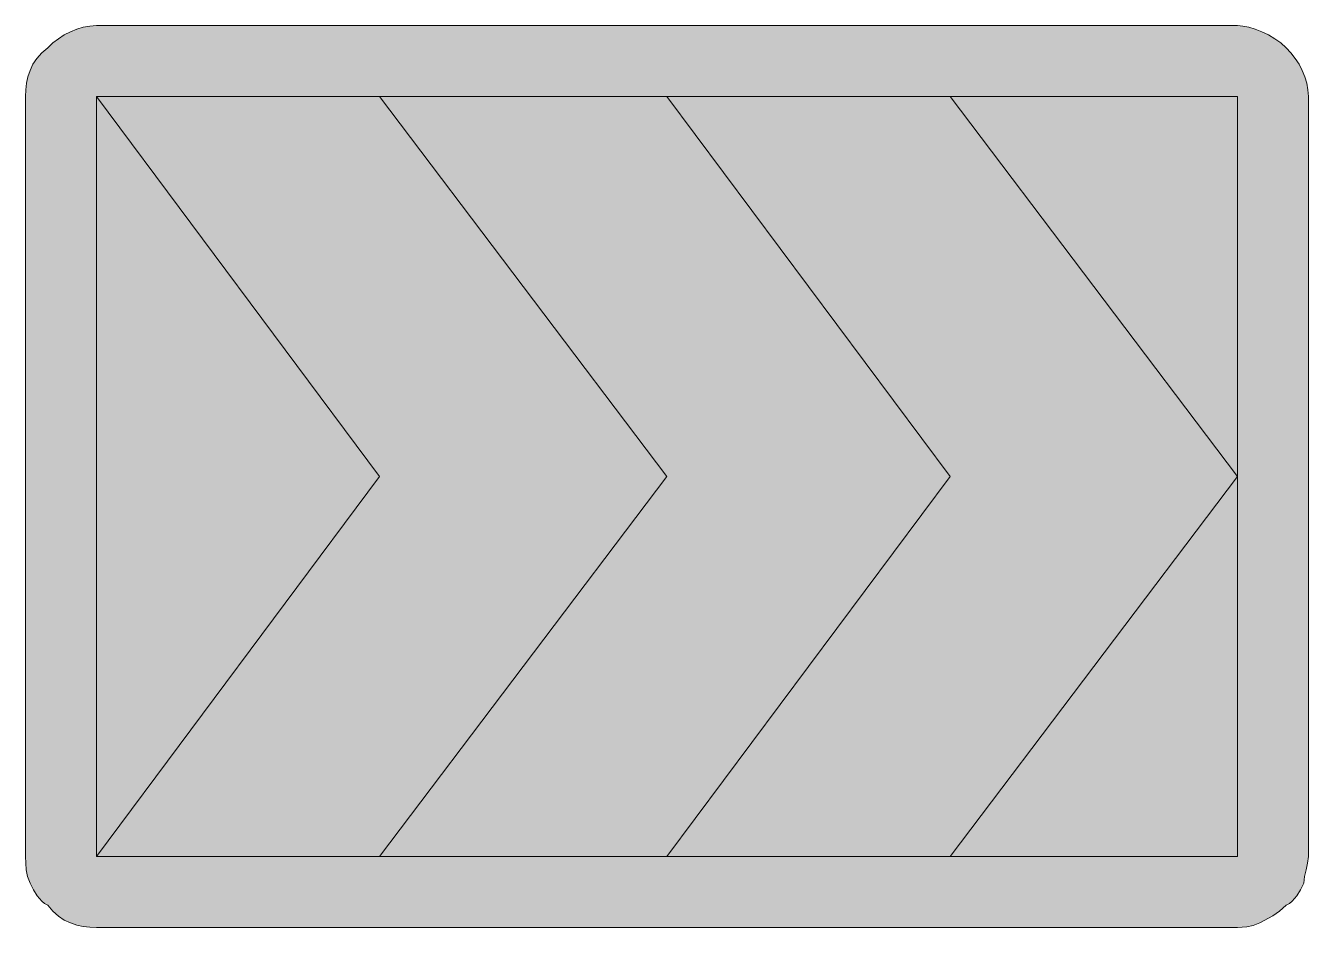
# Model space of a CAD drawing. Header units: metres. Extents: x 109 to 457, y 12 to 257.
import ezdxf

# ---------------------------------------------------------------- set-up
doc = ezdxf.new("R2010")
doc.units = ezdxf.units.M
for name, color, linetype, true_color in [('FILL_BLACK_000000', 7, 'Continuous', 0x000000), ('FILL_WHITE_FFFFFF', 7, 'Continuous', 0xffffff), ('FILL_YELLOW_FFFF00', 7, 'Continuous', 0xffff00)]:
    doc.layers.add(name, color=color, linetype=linetype, true_color=true_color)

msp = doc.modelspace()

# ---------------------------------------------------------------- hatches: boundary and pattern name
at = {"layer": 'FILL_BLACK_000000', "true_color": 0x000000}
h = msp.add_hatch(color=7, dxfattribs=at)
h.dxf.hatch_style = 1
h.paths.add_polyline_path([(438.27, 31.44), (128.67, 31.44), (128.67, 237.84), (438.27, 237.84), (438.27, 31.44)])
at = {"layer": 'FILL_WHITE_FFFFFF', "true_color": 0xffffff}
h = msp.add_hatch(color=7, dxfattribs=at)
h.dxf.hatch_style = 1
h.paths.add_polyline_path([(128.67, 31.44), (205.47, 134.64), (128.67, 237.84), (205.47, 237.84), (283.47, 134.64), (205.47, 31.44), (128.67, 31.44)])
h = msp.add_hatch(color=7, dxfattribs=at)
h.dxf.hatch_style = 1
h.paths.add_polyline_path([(283.47, 31.44), (360.27, 134.64), (283.47, 237.84), (360.27, 237.84), (438.27, 134.64), (360.27, 31.44), (283.47, 31.44)])
at = {"layer": 'FILL_YELLOW_FFFF00', "true_color": 0xffff00}
h = msp.add_hatch(color=7, dxfattribs=at)
h.dxf.hatch_style = 1
h.paths.add_polyline_path([(128.67, 12.24), (126.87, 12.3), (125.09, 12.5), (123.33, 12.87), (121.62, 13.44), (119.96, 14.23), (118.38, 15.28), (116.87, 16.6), (115.47, 18.24), (114.62, 18.74), (113.88, 19.35), (112.62, 20.79), (111.59, 22.46), (110.67, 24.24), (109.98, 26.04), (109.62, 27.84), (109.49, 29.64), (109.47, 31.44), (109.47, 237.84), (109.53, 239.64), (109.73, 241.42), (110.1, 243.18), (110.67, 244.89), (111.46, 246.55), (112.51, 248.13), (113.83, 249.64), (115.47, 251.04), (116.87, 252.33), (118.38, 253.5), (119.96, 254.52), (121.62, 255.39), (123.33, 256.09), (125.09, 256.61), (126.87, 256.93), (128.67, 257.04), (438.27, 257.04), (439.72, 256.93), (441.35, 256.61), (443.08, 256.09), (444.87, 255.39), (446.66, 254.52), (448.4, 253.5), (450.02, 252.33), (451.47, 251.04), (452.76, 249.64), (453.93, 248.13), (454.95, 246.55), (455.82, 244.89), (456.52, 243.18), (457.04, 241.42), (457.36, 239.64), (457.47, 237.84), (457.47, 31.44), (457.28, 29.64), (456.87, 27.84), (456.46, 26.04), (456.27, 24.24), (455.35, 22.46), (454.32, 20.79), (453.06, 19.35), (452.32, 18.74), (451.47, 18.24), (449.67, 16.65), (447.87, 15.39), (444.27, 13.44), (442.49, 12.75), (440.82, 12.39), (438.27, 12.24), (128.67, 12.24)])

# ---------------------------------------------------------------- linework, layer by layer
at = {"layer": 'FILL_BLACK_000000', "lineweight": 0, "true_color": 0x000000}
msp.add_lwpolyline([(438.27, 31.44), (128.67, 31.44), (128.67, 237.84), (438.27, 237.84)], close=True, dxfattribs=at)
at = {"layer": 'FILL_WHITE_FFFFFF', "lineweight": 0, "true_color": 0x000000}
for points in [[(128.67, 31.44), (205.47, 134.64), (128.67, 237.84), (205.47, 237.84), (283.47, 134.64), (205.47, 31.44)], [(283.47, 31.44), (360.27, 134.64), (283.47, 237.84), (360.27, 237.84), (438.27, 134.64), (360.27, 31.44)]]:
    msp.add_lwpolyline(points, close=True, dxfattribs=at)
at = {"layer": 'FILL_YELLOW_FFFF00', "lineweight": 0, "true_color": 0xffff00}
msp.add_lwpolyline([(128.67, 12.24), (126.87, 12.3), (125.09, 12.5), (123.33, 12.87), (121.62, 13.44), (119.96, 14.23), (118.38, 15.28), (116.87, 16.6), (115.47, 18.24), (114.62, 18.74), (113.88, 19.35), (112.62, 20.79), (111.59, 22.46), (110.67, 24.24), (109.98, 26.04), (109.62, 27.84), (109.49, 29.64), (109.47, 31.44), (109.47, 237.84), (109.53, 239.64), (109.73, 241.42), (110.1, 243.18), (110.67, 244.89), (111.46, 246.55), (112.51, 248.13), (113.83, 249.64), (115.47, 251.04), (116.87, 252.33), (118.38, 253.5), (119.96, 254.52), (121.62, 255.39), (123.33, 256.09), (125.09, 256.61), (126.87, 256.93), (128.67, 257.04), (438.27, 257.04), (439.72, 256.93), (441.35, 256.61), (443.08, 256.09), (444.87, 255.39), (446.66, 254.52), (448.4, 253.5), (450.02, 252.33), (451.47, 251.04), (452.76, 249.64), (453.93, 248.13), (454.95, 246.55), (455.82, 244.89), (456.52, 243.18), (457.04, 241.42), (457.36, 239.64), (457.47, 237.84), (457.47, 31.44), (457.28, 29.64), (456.87, 27.84), (456.46, 26.04), (456.27, 24.24), (455.35, 22.46), (454.32, 20.79), (453.06, 19.35), (452.32, 18.74), (451.47, 18.24), (449.67, 16.65), (447.87, 15.39), (444.27, 13.44), (442.49, 12.75), (440.82, 12.39), (438.27, 12.24)], close=True, dxfattribs=at)

doc.saveas('drawing.dxf')
